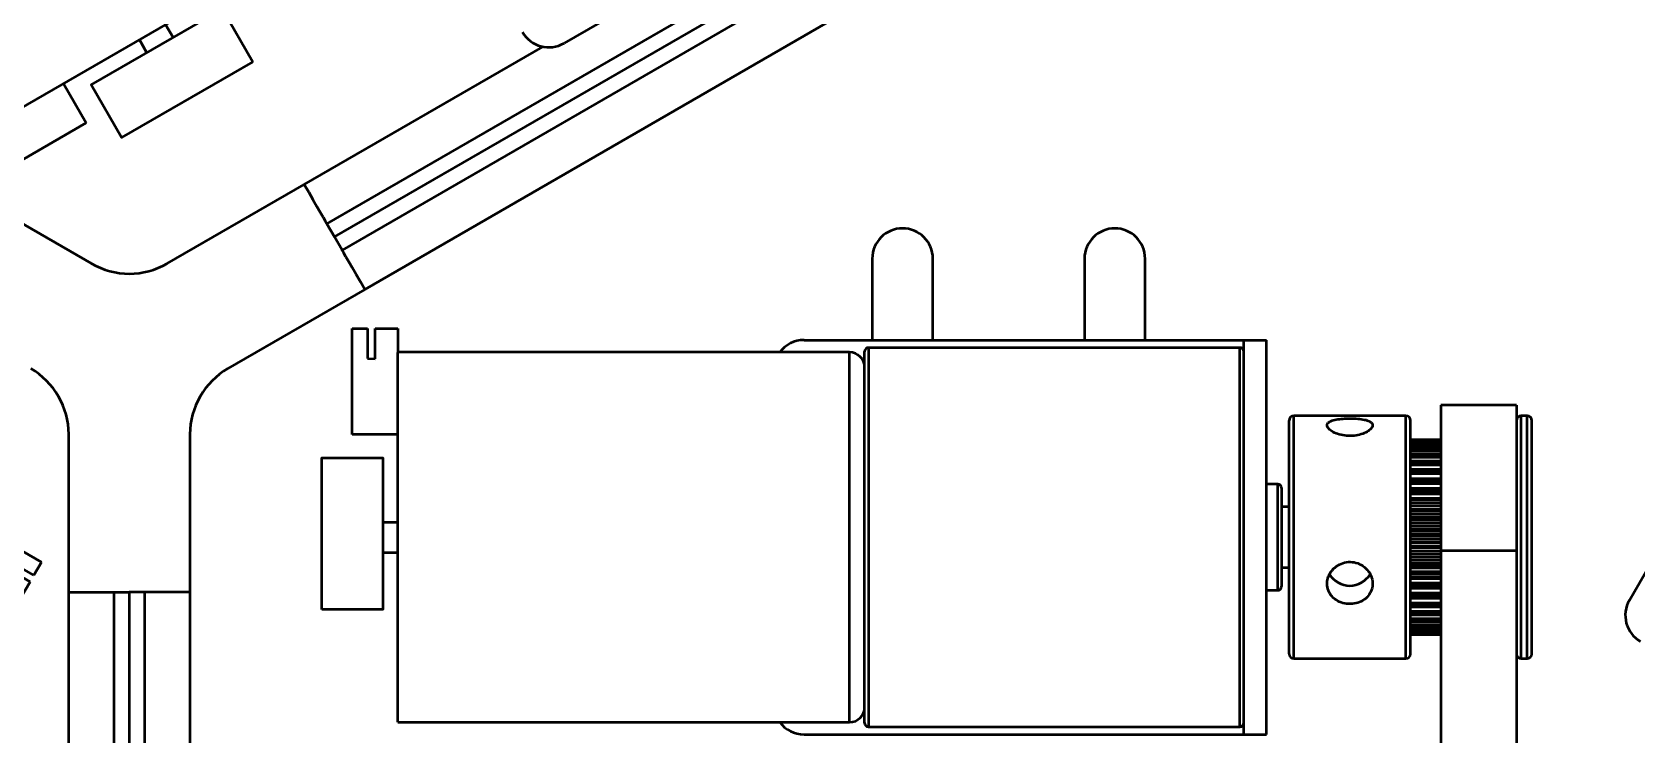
# Model space of a CAD drawing. Header units: millimetres. Extents: x 263 to 2983, y 441 to 2500.
# Drawn here: x 802.7 to 908.6, y 1349.6 to 1396 of the extents above; entities that cross this region are included whole.
import ezdxf

# ---------------------------------------------------------------- set-up
doc = ezdxf.new("R2010")
doc.units = ezdxf.units.MM
doc.header["$LTSCALE"] = 0.5
doc.layers.add('BOL', color=7, linetype='Continuous', lineweight=50)
doc.layers.add('HAT', color=3, linetype='Continuous')

# ---------------------------------------------------------------- blocks, each defined once
blk = doc.blocks.new('*U52')
at = {"layer": 'BOL'}
for p, q in [((-12, 6.19), (9.13, -6.01)), ((-1.8, 1.45), (-2.29, 0.59)), ((-0.07, 0.45), (-0.57, -0.4)), ((4.44, -3.3), (5.94, -0.7)), ((5.94, -0.7), (12, -4.2)), ((9.77, -4.07), (9.52, -4.5)), ((11.5, -5.07), (9.77, -4.07)), ((12, -4.2), (11.5, -5.07)), ((9.52, -4.5), (11.25, -5.5)), ((10.5, -6.8), (9.13, -6.01)), ((11.25, -5.5), (10.5, -6.8))]:
    blk.add_line(p, q, dxfattribs=at)
blk.add_lwpolyline([(-3.05, 6.8), (5.61, 1.8), (3.61, -1.67), (-5.05, 3.33)], close=True, dxfattribs=at)
blk = doc.blocks.new('*U53')
at = {"layer": 'BOL', "color": 0, "linetype": 'ByBlock', "lineweight": -2, "transparency": 16777216, "rotation": 239.9999999999999}
blk.add_blockref('*U52', (599.89, 1758.51), dxfattribs=at)
blk = doc.blocks.new('*U56')
at = {"layer": 'BOL'}
for p, q in [((-12, 6.19), (9.13, -6.01)), ((-1.8, 1.45), (-2.29, 0.59)), ((-0.07, 0.45), (-0.57, -0.4)), ((4.44, -3.3), (5.94, -0.7)), ((5.94, -0.7), (12, -4.2)), ((9.77, -4.07), (9.52, -4.5)), ((11.5, -5.07), (9.77, -4.07)), ((12, -4.2), (11.5, -5.07)), ((9.52, -4.5), (11.25, -5.5)), ((10.5, -6.8), (9.13, -6.01)), ((11.25, -5.5), (10.5, -6.8))]:
    blk.add_line(p, q, dxfattribs=at)
blk.add_lwpolyline([(-3.05, 6.8), (5.61, 1.8), (3.61, -1.67), (-5.05, 3.33)], close=True, dxfattribs=at)
blk = doc.blocks.new('*U57')
at = {"layer": 'BOL', "color": 0, "linetype": 'ByBlock', "lineweight": -2, "transparency": 16777216}
blk.add_blockref('*U56', (686.35, 1910.82), dxfattribs=at)
blk = doc.blocks.new('*U58')
at = {"layer": 'BOL'}
for p, q in [((-12, 6.19), (9.13, -6.01)), ((-1.8, 1.45), (-2.29, 0.59)), ((-0.07, 0.45), (-0.57, -0.4)), ((4.44, -3.3), (5.94, -0.7)), ((5.94, -0.7), (12, -4.2)), ((9.77, -4.07), (9.52, -4.5)), ((11.5, -5.07), (9.77, -4.07)), ((12, -4.2), (11.5, -5.07)), ((9.52, -4.5), (11.25, -5.5)), ((10.5, -6.8), (9.13, -6.01)), ((11.25, -5.5), (10.5, -6.8))]:
    blk.add_line(p, q, dxfattribs=at)
blk.add_lwpolyline([(-3.05, 6.8), (5.61, 1.8), (3.61, -1.67), (-5.05, 3.33)], close=True, dxfattribs=at)
blk = doc.blocks.new('*U59')
at = {"layer": 'BOL', "color": 0, "linetype": 'ByBlock', "lineweight": -2, "transparency": 16777216, "rotation": 120}
blk.add_blockref('*U58', (511.22, 1909.54), dxfattribs=at)

msp = doc.modelspace()

# ---------------------------------------------------------------- hatches: boundary and pattern name
at = {"layer": 'HAT'}
h = msp.add_hatch(dxfattribs=at)
h.set_pattern_fill('ANSI31', color=256)
h.paths.add_polyline_path([(904.15, 1443.35, 1), (896.15, 1443.35, 1)])
h.paths.add_polyline_path([(1806.52, 1028.15, 1), (1774.52, 1028.15, 1)])

# ---------------------------------------------------------------- linework, layer by layer
at = {"layer": 'BOL'}
for p, q in [((822.18, 1383.33), (900.12, 1428.33)), ((822.68, 1382.46), (900.62, 1427.46)), ((901.12, 1426.59), (823.18, 1381.59)), ((902.62, 1424), (824.68, 1379)), ((845.09, 1399.44), (837.82, 1395.24)), ((820.68, 1385.92), (836.42, 1395.01)), ((797.62, 1385.92), (806.65, 1380.71)), ((811.65, 1380.71), (820.68, 1385.92)), ((822.18, 1383.33), (822.68, 1382.46)), ((823.18, 1381.59), (822.68, 1382.46)), ((858.15, 1381.03), (858.15, 1375.66)), ((862.15, 1375.66), (862.15, 1381.03)), ((872.15, 1381.03), (872.15, 1375.66)), ((876.15, 1375.66), (876.15, 1381.03)), ((824.68, 1379), (815.65, 1373.78)), ((853.65, 1375.66), (882.65, 1375.66)), ((882.4, 1375.16), (857.9, 1375.16)), ((857.9, 1375.16), (857.9, 1350.16)), ((882.4, 1350.16), (882.4, 1375.16)), ((882.65, 1375.66), (884.15, 1375.66)), ((882.65, 1349.66), (882.65, 1375.66)), ((884.15, 1349.66), (884.15, 1375.66)), ((856.65, 1374.86), (826.85, 1374.86)), ((856.65, 1350.46), (856.65, 1374.86)), ((857.65, 1350.41), (857.65, 1374.91)), ((900.65, 1371.36), (895.65, 1371.36)), ((895.65, 1371.36), (895.65, 1361.77)), ((900.65, 1371.36), (900.65, 1361.77)), ((885.65, 1354.96), (885.65, 1370.36)), ((893.35, 1370.66), (885.95, 1370.66)), ((885.95, 1354.66), (885.95, 1370.66)), ((893.35, 1354.66), (893.35, 1370.66)), ((893.65, 1354.96), (893.65, 1370.36)), ((901.35, 1370.66), (900.95, 1370.66)), ((900.95, 1354.66), (900.95, 1370.66)), ((901.35, 1354.66), (901.35, 1370.66)), ((901.65, 1354.96), (901.65, 1370.36)), ((805.15, 1359.03), (805.15, 1369.45)), ((813.15, 1369.45), (813.15, 1359.03)), ((895.65, 1369.09), (893.65, 1369.09)), ((895.65, 1369.08), (893.65, 1369.08)), ((895.65, 1369.07), (893.65, 1369.07)), ((895.65, 1369.05), (893.65, 1369.05)), ((895.65, 1368.99), (893.65, 1368.99)), ((895.65, 1368.95), (893.65, 1368.95)), ((895.65, 1368.91), (893.65, 1368.91)), ((895.65, 1368.8), (893.65, 1368.8)), ((895.65, 1368.74), (893.65, 1368.74)), ((895.65, 1368.68), (893.65, 1368.68)), ((895.65, 1368.52), (893.65, 1368.52)), ((895.65, 1368.43), (893.65, 1368.43)), ((895.65, 1368.34), (893.65, 1368.34)), ((895.65, 1368.14), (893.65, 1368.14)), ((895.65, 1368.03), (893.65, 1368.03)), ((895.65, 1367.92), (893.65, 1367.92)), ((895.65, 1367.67), (893.65, 1367.67)), ((895.65, 1367.54), (893.65, 1367.54)), ((895.65, 1367.42), (893.65, 1367.42)), ((895.65, 1367.13), (893.65, 1367.13)), ((895.65, 1366.98), (893.65, 1366.98)), ((895.65, 1366.84), (893.65, 1366.84)), ((895.65, 1366.52), (893.65, 1366.52)), ((884.9, 1366.16), (884.15, 1366.16)), ((884.9, 1359.16), (884.9, 1366.16)), ((885.15, 1365.91), (885.15, 1359.41)), ((895.65, 1366.35), (893.65, 1366.35)), ((895.65, 1366.19), (893.65, 1366.19)), ((895.65, 1365.88), (893.65, 1365.88)), ((895.65, 1365.84), (893.65, 1365.84)), ((895.65, 1365.66), (893.65, 1365.66)), ((895.65, 1365.49), (893.65, 1365.49)), ((908.09, 1358.52), (912.59, 1366.31)), ((885.65, 1364.66), (885.15, 1364.66)), ((895.65, 1365.22), (893.65, 1365.22)), ((895.65, 1365.12), (893.65, 1365.12)), ((895.65, 1364.93), (893.65, 1364.93)), ((895.65, 1364.74), (893.65, 1364.74)), ((895.65, 1364.52), (893.65, 1364.52)), ((895.65, 1364.35), (893.65, 1364.35)), ((895.65, 1364.16), (893.65, 1364.16)), ((895.65, 1363.96), (893.65, 1363.96)), ((895.65, 1363.79), (893.65, 1363.79)), ((895.65, 1363.58), (893.65, 1363.58)), ((895.65, 1363.56), (893.65, 1363.56)), ((895.65, 1363.36), (893.65, 1363.36)), ((895.65, 1363.16), (893.65, 1363.16)), ((895.65, 1363.04), (893.65, 1363.04)), ((895.65, 1362.83), (893.65, 1362.83)), ((895.65, 1362.75), (893.65, 1362.75)), ((895.65, 1362.55), (893.65, 1362.55)), ((895.65, 1362.35), (893.65, 1362.35)), ((895.65, 1362.29), (893.65, 1362.29)), ((895.65, 1362.08), (893.65, 1362.08)), ((895.65, 1361.95), (893.65, 1361.95)), ((895.65, 1361.75), (893.65, 1361.75)), ((895.65, 1361.55), (893.65, 1361.55)), ((895.65, 1361.54), (893.65, 1361.54)), ((895.65, 1361.34), (893.65, 1361.34)), ((900.65, 1361.77), (895.65, 1361.77)), ((895.65, 1361.77), (895.65, 1313.14)), ((900.65, 1361.77), (900.65, 1313.14)), ((885.15, 1360.66), (885.65, 1360.66)), ((895.65, 1361.15), (893.65, 1361.15)), ((895.65, 1360.96), (893.65, 1360.96)), ((895.65, 1360.77), (893.65, 1360.77)), ((895.65, 1360.61), (893.65, 1360.61)), ((895.65, 1360.38), (893.65, 1360.38)), ((895.65, 1360.2), (893.65, 1360.2)), ((884.15, 1359.16), (884.9, 1359.16)), ((895.65, 1360.01), (893.65, 1360.01)), ((895.65, 1359.92), (893.65, 1359.92)), ((895.65, 1359.64), (893.65, 1359.64)), ((895.65, 1359.47), (893.65, 1359.47)), ((895.65, 1359.3), (893.65, 1359.3)), ((895.65, 1359.27), (893.65, 1359.27)), ((805.15, 1269.03), (805.15, 1359.03)), ((805.15, 1359.03), (808.15, 1359.03)), ((808.15, 1359.03), (809.15, 1359.03)), ((808.15, 1269.03), (808.15, 1359.03)), ((810.15, 1359.03), (809.15, 1359.03)), ((809.15, 1359.03), (809.15, 1269.03)), ((810.15, 1359.03), (810.15, 1269.03)), ((813.15, 1359.03), (810.15, 1359.03)), ((813.15, 1359.03), (813.15, 1340.85)), ((895.65, 1358.96), (893.65, 1358.96)), ((895.65, 1358.8), (893.65, 1358.8)), ((895.65, 1358.63), (893.65, 1358.63)), ((895.65, 1358.32), (893.65, 1358.32)), ((895.65, 1358.18), (893.65, 1358.18)), ((895.65, 1358.04), (893.65, 1358.04)), ((895.65, 1357.76), (893.65, 1357.76)), ((895.65, 1357.64), (893.65, 1357.64)), ((895.65, 1357.51), (893.65, 1357.51)), ((895.65, 1357.28), (893.65, 1357.28)), ((895.65, 1357.17), (893.65, 1357.17)), ((895.65, 1357.07), (893.65, 1357.07)), ((895.65, 1356.88), (893.65, 1356.88)), ((895.65, 1356.8), (893.65, 1356.8)), ((895.65, 1356.71), (893.65, 1356.71)), ((895.65, 1356.57), (893.65, 1356.57)), ((895.65, 1356.51), (893.65, 1356.51)), ((895.65, 1356.45), (893.65, 1356.45)), ((895.65, 1356.36), (893.65, 1356.36)), ((895.65, 1356.32), (893.65, 1356.32)), ((895.65, 1356.29), (893.65, 1356.29)), ((895.65, 1356.24), (893.65, 1356.24)), ((895.65, 1356.23), (893.65, 1356.23)), ((895.65, 1356.22), (893.65, 1356.22)), ((885.95, 1354.66), (893.35, 1354.66)), ((900.95, 1354.66), (901.35, 1354.66)), ((826.85, 1350.46), (856.65, 1350.46)), ((853.65, 1349.66), (882.65, 1349.66)), ((857.9, 1350.16), (882.4, 1350.16)), ((882.65, 1349.66), (884.15, 1349.66))]:
    msp.add_line(p, q, dxfattribs=at)
at = {"layer": 'BOL', "flags": 128}
for points in [[(820.68, 1385.92), (820.98, 1385.42), (821.26, 1384.93), (821.52, 1384.48), (821.74, 1384.09), (821.93, 1383.76), (822.07, 1383.52), (822.15, 1383.38), (822.18, 1383.33)], [(824.68, 1379), (824.39, 1379.5), (824.11, 1379.99), (823.85, 1380.44), (823.62, 1380.83), (823.44, 1381.16), (823.3, 1381.4), (823.21, 1381.54), (823.18, 1381.59)]]:
    msp.add_lwpolyline(points, dxfattribs=at)
at = {"layer": 'BOL'}
for centre, radius, start, end in [((836.82, 1396.97), 2, 210, 300), ((860.15, 1381.03), 2, 0, 180), ((874.15, 1381.03), 2, 0, 180), ((809.15, 1385.04), 5, 240, 300), ((853.65, 1373.66), 2, 90, 143.1301), ((857.9, 1374.91), 0.25, 90, 180), ((882.4, 1374.91), 0.25, 0, 90), ((856.65, 1373.86), 1, 0, 90), ((800.15, 1369.45), 5, 0, 60), ((818.15, 1369.45), 5, 120, 180), ((885.95, 1370.36), 0.3, 90, 180), ((893.35, 1370.36), 0.3, 0, 90), ((900.95, 1370.36), 0.3, 90, 180), ((901.35, 1370.36), 0.3, 0, 90), ((884.9, 1365.91), 0.25, 0, 90), ((889.65, 1361.01), 1.55, 210.2707, 329.7063), ((884.9, 1359.41), 0.25, 270, 0), ((909.82, 1357.52), 2, 150, 240), ((885.95, 1354.96), 0.3, 180, 270), ((893.35, 1354.96), 0.3, 270, 0), ((900.95, 1354.96), 0.3, 180, 270), ((901.35, 1354.96), 0.3, 270, 0), ((856.65, 1351.46), 1, 270, 0), ((853.65, 1351.66), 2, 216.8699, 270), ((857.9, 1350.41), 0.25, 180, 270), ((882.4, 1350.41), 0.25, 270, 0)]:
    msp.add_arc(centre, radius, start, end, dxfattribs=at)
for points, knots in [([(888.15, 1370.05), (888.17, 1369.98), (888.2, 1369.85), (888.46, 1369.63), (888.83, 1369.46), (889.31, 1369.35), (889.82, 1369.33), (890.3, 1369.41), (890.72, 1369.56), (891.02, 1369.76), (891.17, 1369.98), (891.15, 1370.17), (890.96, 1370.32), (890.63, 1370.42), (890.19, 1370.48), (889.68, 1370.5), (889.18, 1370.48), (888.73, 1370.43), (888.38, 1370.33), (888.18, 1370.2), (888.16, 1370.09), (888.15, 1370.05)], [0, 0, 0, 0, 0.053048, 0.10608, 0.15968, 0.213693, 0.267077, 0.319764, 0.372776, 0.426617, 0.480519, 0.533622, 0.58632, 0.639599, 0.693579, 0.747288, 0.800145, 0.852912, 0.906475, 0.960493, 1, 1, 1, 1]), ([(888.15, 1359.59), (888.17, 1359.44), (888.2, 1359.13), (888.46, 1358.74), (888.83, 1358.44), (889.31, 1358.27), (889.82, 1358.24), (890.3, 1358.36), (890.72, 1358.61), (891.02, 1358.97), (891.17, 1359.42), (891.15, 1359.89), (890.96, 1360.34), (890.63, 1360.71), (890.19, 1360.97), (889.68, 1361.06), (889.18, 1360.98), (888.73, 1360.75), (888.38, 1360.39), (888.18, 1359.98), (888.16, 1359.71), (888.15, 1359.59)], [0, 0, 0, 0, 0.053053, 0.106083, 0.159683, 0.213697, 0.267081, 0.319768, 0.372778, 0.426625, 0.480521, 0.533625, 0.586328, 0.639604, 0.693583, 0.747292, 0.800148, 0.852918, 0.906479, 0.960494, 1, 1, 1, 1])]:
    msp.add_open_spline(points, degree=3, knots=knots, dxfattribs=at)

# ---------------------------------------------------------------- block references
for name, p in [('*U53', (210, -363.73)), ('*U57', (105, -545.6)), ('*U59', (315, -545.6))]:
    msp.add_blockref(name, p, dxfattribs=at)

doc.saveas('drawing.dxf')
